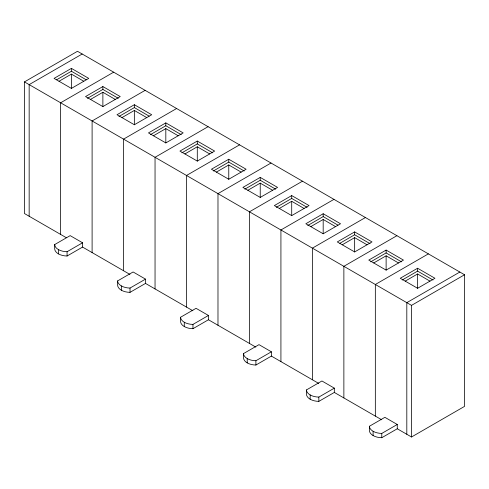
<?xml version="1.0" encoding="UTF-8"?>
<svg xmlns="http://www.w3.org/2000/svg" width="489" height="489" viewBox="0 0 489 489"><rect width="100%" height="100%" fill="white"/><g stroke="black" fill="none" stroke-linecap="round" stroke-linejoin="round"><path stroke-width="0.73" d="M66.351 237.721L24.45 213.528L24.45 81.901L77.482 51.284L464.55 274.757L464.55 406.383L411.518 437.001L397.27 428.774L381.781 437.716A12.702 7.335 0 0 1 369.391 430.558L369.391 426.267L384.88 417.325L397.27 424.483L397.27 428.774M82.189 54.004L29.157 84.621L29.157 216.242M71.406 68.381L54.065 78.399L71.406 88.411L88.753 78.399L71.406 68.381L71.406 71.241L56.632 79.774M59.016 81.26L71.406 74.102L83.796 81.26M113.662 72.17L60.63 102.788L60.63 234.414M102.879 86.553L85.532 96.565L102.879 106.584L120.227 96.565L102.879 86.553L102.879 89.414L118.301 98.313M87.464 98.313L102.879 89.414M90.489 99.426L102.879 92.274L115.27 99.426M145.129 90.343L92.103 120.96L92.103 252.587M134.353 104.719L117.005 114.738L134.353 124.75L151.7 114.738L134.353 104.719L134.353 107.58L118.931 116.486M121.963 117.598L134.353 110.447L146.743 117.598M176.602 108.515L123.57 139.127L123.57 270.753M165.82 122.892L148.479 132.904L165.82 142.922L183.167 132.904L165.82 122.892L165.82 125.752L181.242 134.652M150.404 134.652L165.82 125.752M153.43 135.765L165.82 128.613L178.21 135.765M208.076 126.682L155.044 157.299L155.044 288.926M197.293 141.058L179.946 151.077L197.293 161.089L214.64 151.077L197.293 141.058L197.293 143.925L181.877 152.825M184.903 153.937L197.293 146.786L209.683 153.937M82.562 247.073L67.072 256.016A12.702 7.335 0 0 1 54.682 248.864L54.682 244.573L70.171 235.631L82.562 242.782L82.562 247.073L129.933 274.427M239.543 144.854L186.517 175.472L186.517 307.092M54.682 244.573A12.702 7.335 0 0 0 67.072 251.725L82.562 242.782M228.766 159.231L211.419 169.243L228.766 179.261L246.114 169.243L228.766 159.231L228.766 162.091L213.345 170.991M216.376 172.104L228.766 164.952L241.156 172.104M271.016 163.02L217.984 193.638L217.984 325.264M260.234 177.397L242.886 187.415L260.234 197.428L277.581 187.415L260.234 177.397L260.234 180.264L244.818 189.164M247.844 190.276L260.234 183.124L272.624 190.276M145.502 283.418L130.013 292.355A12.702 7.335 0 0 1 117.623 285.203L117.623 280.912L133.112 271.97L145.502 279.121L145.502 283.418L192.874 310.766M302.483 181.193L249.457 211.81L249.457 343.431M117.623 280.912A12.702 7.335 0 0 0 130.013 288.064L145.502 279.121M291.707 195.569L274.36 205.582L291.707 215.6L309.054 205.582L291.707 195.569L291.707 198.43L276.285 207.336M279.317 208.448L291.707 201.291L304.097 208.448M333.956 199.359L280.924 229.977L280.924 361.603M323.18 213.742L305.833 223.754L323.18 233.766L340.521 223.754L323.18 213.742L323.18 216.603L307.758 225.502M310.79 226.615L323.18 219.463L335.57 226.615M208.442 319.757L192.959 328.7A12.702 7.335 0 0 1 180.569 321.542L180.569 317.251L196.052 308.308L208.442 315.46L208.442 319.757L255.814 347.104M365.43 217.532L312.398 248.149L312.398 379.77M180.569 317.251A12.702 7.335 0 0 0 192.959 324.403L208.442 315.46M354.647 231.908L337.3 241.927L354.647 251.939L371.995 241.927L354.647 231.908L354.647 234.769L370.069 243.675M339.873 243.302L354.647 234.769M342.257 244.787L354.647 237.63L367.037 244.787M396.897 235.698L343.871 266.316L343.871 397.942M386.121 250.081L368.773 260.093L386.121 270.111L403.468 260.093L386.121 250.081L386.121 252.941L370.699 261.841M373.73 262.954L386.121 255.802L398.511 262.954M271.389 356.096L255.9 365.038A12.702 7.335 0 0 1 243.51 357.881L243.51 353.59L258.999 344.647L271.389 351.805L271.389 356.096L318.761 383.443M428.37 253.87L375.338 284.488L375.338 416.108M243.51 353.59A12.702 7.335 0 0 0 255.9 360.741L271.389 351.805M417.594 268.247L400.246 278.265L417.594 288.278L434.935 278.265L417.594 268.247L417.594 271.108L402.172 280.014M405.204 281.126L417.594 273.968L429.984 281.126M459.843 272.037L406.811 302.654L406.811 434.281M24.45 81.901L411.518 305.374L464.55 274.757M334.329 392.435L318.84 401.377A12.702 7.335 0 0 1 306.45 394.22L306.45 389.929L321.939 380.986L334.329 388.144L334.329 392.435L381.701 419.782M306.45 389.929A12.702 7.335 0 0 0 318.84 397.086L334.329 388.144M369.391 426.267A12.702 7.335 0 0 0 381.781 433.425L397.27 424.483M71.406 71.241L86.186 79.774M134.353 107.58L149.127 116.113M197.293 143.925L212.715 152.825M228.766 162.091L244.182 170.991M260.234 180.264L275.655 189.164M291.707 198.43L307.123 207.336M323.18 216.603L337.954 225.129M386.121 252.941L401.536 261.841M417.594 271.108L433.009 280.014M417.594 273.968L417.594 288.321M411.518 305.374L411.518 437.001M386.121 255.802L386.121 270.148M381.781 433.425L381.781 437.716M373.113 431.28L373.113 435.571M354.647 237.63L354.647 251.976M323.18 219.463L323.18 233.809M318.84 397.086L318.84 401.377M310.167 394.935L310.167 399.232M291.707 201.291L291.707 215.637M260.234 183.124L260.234 197.47M255.9 360.741L255.9 365.038M247.226 358.596L247.226 362.893M228.766 164.952L228.766 179.298M197.293 146.786L197.293 161.132M192.959 324.403L192.959 328.7M184.286 322.257L184.286 326.548M165.82 128.613L165.82 142.959M134.353 110.447L134.353 124.793M130.013 288.064L130.013 292.355M121.339 285.918L121.339 290.209M102.879 92.274L102.879 106.62M71.406 74.102L71.406 88.454M67.072 251.725L67.072 256.016M58.399 249.579L58.399 253.87"/></g></svg>
